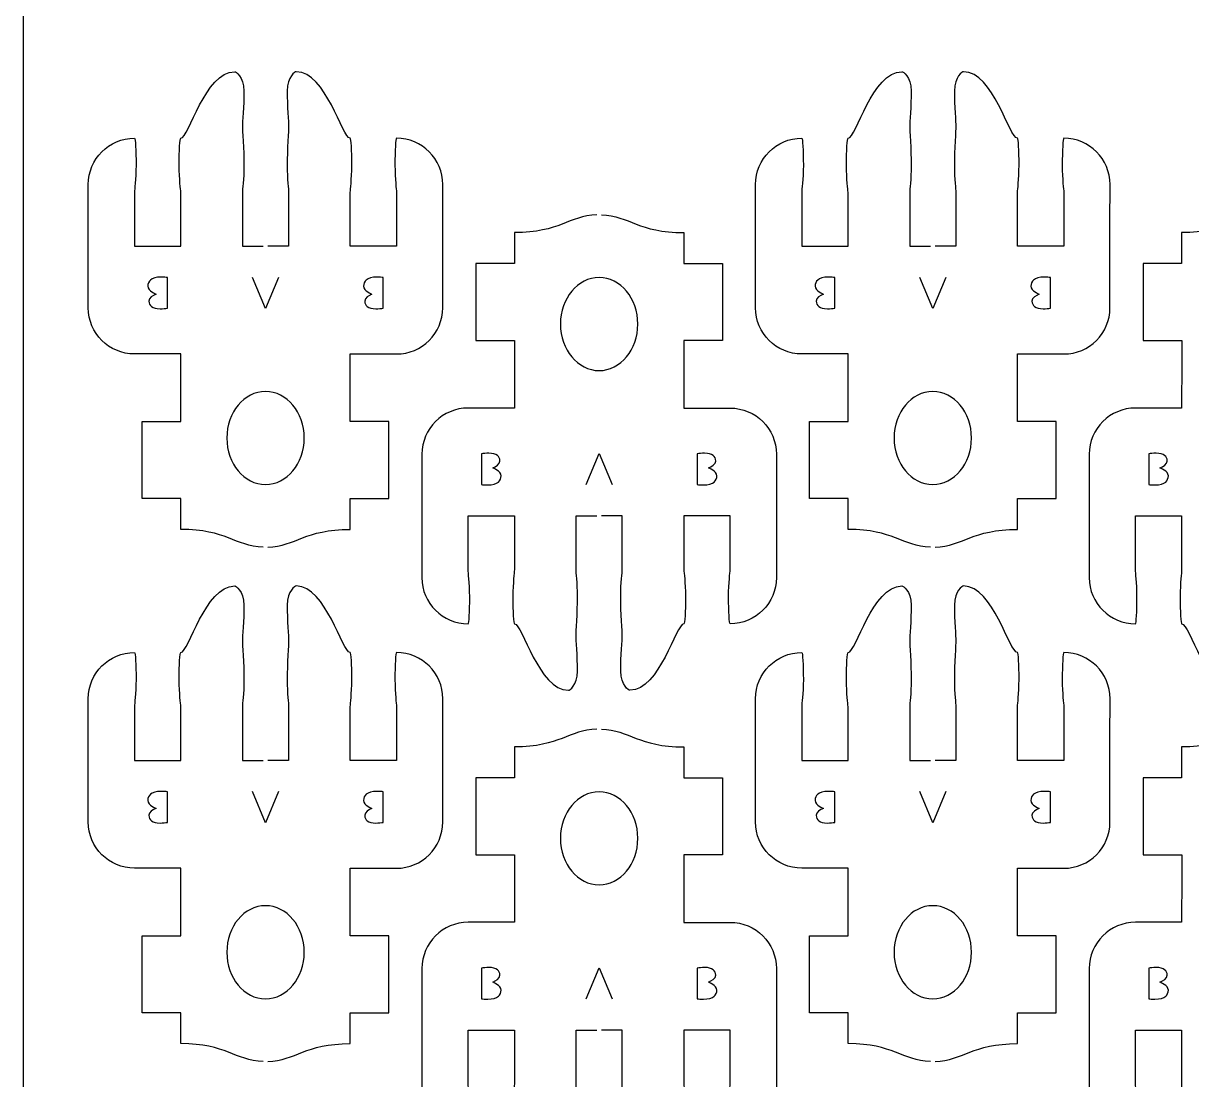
# Model space of a CAD drawing. Extents: x 0 to 300, y 0 to 300.
# Drawn here: x 0 to 75.8, y 50 to 118.6 of the extents above; entities that cross this region are included whole.
import ezdxf

# ---------------------------------------------------------------- set-up
doc = ezdxf.new("R2010")
doc.units = 0
doc.header["$MEASUREMENT"] = 0
doc.layers.add('DEFAULT', color=7, linetype='CONTINUOUS')

msp = doc.modelspace()

# ---------------------------------------------------------------- linework, layer by layer
at = {"layer": 'DEFAULT', "color": 1}
msp.add_lwpolyline([(0, 5.252), (0, 294.949)], dxfattribs=at)
at = {"layer": 'DEFAULT', "color": 250}
for points in [[(16.559, 102.085), (15.721, 100.064), (14.868, 102.085)], [(59.857, 102.085), (59.019, 100.064), (58.166, 102.085)], [(36.517, 88.635), (37.355, 90.656), (38.208, 88.635)], [(16.559, 68.716), (15.721, 66.695), (14.868, 68.716)], [(59.857, 68.716), (59.019, 66.695), (58.166, 68.716)], [(36.517, 55.266), (37.355, 57.287), (38.208, 55.266)]]:
    msp.add_lwpolyline(points, dxfattribs=at)
at = {"layer": 'DEFAULT', "color": 1}
for points, knots in [([(15.561, 84.583), (13.713, 84.639), (13.173, 85.733), (10.213, 85.733), (10.213, 86.4), (10.213, 87.067), (10.213, 87.733), (9.381, 87.733), (8.548, 87.733), (7.716, 87.733), (7.716, 89.401), (7.716, 91.068), (7.716, 92.736), (8.548, 92.735), (9.381, 92.733), (10.213, 92.732), (10.213, 94.194), (10.213, 95.656), (10.213, 97.117), (9.213, 97.117), (8.212, 97.117), (7.211, 97.117), (5.553, 97.117), (4.213, 98.458), (4.213, 100.116), (4.213, 102.783), (4.213, 105.45), (4.213, 108.117), (4.213, 109.775), (5.553, 111.115), (7.211, 111.115), (7.268, 111.115), (7.313, 110.332), (7.313, 109.366), (7.313, 108.399), (7.211, 107.792), (7.211, 107.616), (7.211, 106.449), (7.211, 105.283), (7.211, 104.116), (8.212, 104.116), (9.213, 104.116), (10.213, 104.116), (10.213, 105.283), (10.213, 106.449), (10.213, 107.616), (10.213, 107.792), (10.111, 108.399), (10.111, 109.366), (10.111, 110.332), (10.157, 111.115), (10.213, 111.115), (10.753, 111.115), (11.776, 115.43), (13.713, 115.43), (13.769, 115.43), (14.313, 115.144), (14.313, 114.178), (14.313, 113.211), (14.214, 112.114), (14.214, 111.863), (14.214, 111.722), (14.313, 110.332), (14.313, 109.366), (14.313, 108.399), (14.214, 107.789), (14.214, 107.616), (14.214, 106.449), (14.214, 105.283), (14.214, 104.116), (14.663, 104.116), (15.112, 104.116), (15.561, 104.116)], [0, 0, 0, 0, 1, 1, 1, 6.67, 6.67, 6.67, 13.75, 13.75, 13.75, 27.93, 27.93, 27.93, 35.010007, 35.010007, 35.010007, 47.440007, 47.440007, 47.440007, 55.950007, 55.950007, 55.950007, 56.950007, 56.950007, 56.950007, 79.630007, 79.630007, 79.630007, 80.630007, 80.630007, 80.630007, 81.630007, 81.630007, 81.630007, 82.630007, 82.630007, 82.630007, 92.550007, 92.550007, 92.550007, 101.060007, 101.060007, 101.060007, 110.980007, 110.980007, 110.980007, 111.980007, 111.980007, 111.980007, 112.980007, 112.980007, 112.980007, 113.980007, 113.980007, 113.980007, 114.980007, 114.980007, 114.980007, 115.980007, 115.980007, 115.980007, 116.980007, 116.980007, 116.980007, 117.980007, 117.980007, 117.980007, 127.900007, 127.900007, 127.900007, 131.720007, 131.720007, 131.720007, 131.720007]), ([(15.861, 84.583), (17.713, 84.639), (18.25, 85.733), (21.213, 85.733), (21.213, 86.4), (21.213, 87.067), (21.213, 87.733), (22.047, 87.733), (22.88, 87.733), (23.714, 87.733), (23.714, 89.4), (23.714, 91.066), (23.714, 92.732), (22.879, 92.733), (22.044, 92.735), (21.209, 92.736), (21.211, 94.195), (21.212, 95.654), (21.213, 97.114), (22.212, 97.114), (23.212, 97.114), (24.211, 97.114), (25.87, 97.114), (27.21, 98.458), (27.21, 100.116), (27.211, 102.783), (27.212, 105.45), (27.214, 108.117), (27.214, 109.775), (25.87, 111.115), (24.211, 111.115), (24.159, 111.115), (24.113, 110.332), (24.113, 109.366), (24.113, 108.399), (24.211, 107.792), (24.211, 107.616), (24.211, 106.449), (24.211, 105.283), (24.211, 104.116), (23.212, 104.116), (22.212, 104.116), (21.213, 104.116), (21.213, 105.283), (21.213, 106.449), (21.213, 107.616), (21.213, 107.792), (21.312, 108.399), (21.312, 109.366), (21.312, 110.332), (21.269, 111.115), (21.213, 111.115), (20.67, 111.115), (19.647, 115.43), (17.71, 115.43), (17.653, 115.43), (17.114, 115.144), (17.114, 114.178), (17.114, 113.211), (17.212, 112.114), (17.212, 111.863), (17.212, 111.722), (17.114, 110.332), (17.114, 109.366), (17.114, 108.399), (17.212, 107.789), (17.212, 107.616), (17.212, 106.449), (17.212, 105.283), (17.212, 104.116), (16.762, 104.116), (16.312, 104.116), (15.861, 104.116)], [0, 0, 0, 0, 1, 1, 1, 6.67, 6.67, 6.67, 13.76, 13.76, 13.76, 27.93, 27.93, 27.93, 35.030007, 35.030007, 35.030007, 47.440011, 47.440011, 47.440011, 55.940011, 55.940011, 55.940011, 56.940011, 56.940011, 56.940011, 79.620013, 79.620013, 79.620013, 80.620013, 80.620013, 80.620013, 81.620013, 81.620013, 81.620013, 82.620013, 82.620013, 82.620013, 92.540013, 92.540013, 92.540013, 101.040013, 101.040013, 101.040013, 110.960013, 110.960013, 110.960013, 111.960013, 111.960013, 111.960013, 112.960013, 112.960013, 112.960013, 113.960013, 113.960013, 113.960013, 114.960013, 114.960013, 114.960013, 115.960013, 115.960013, 115.960013, 116.960013, 116.960013, 116.960013, 117.960013, 117.960013, 117.960013, 127.880013, 127.880013, 127.880013, 131.710013, 131.710013, 131.710013, 131.710013]), ([(58.86, 84.583), (57.011, 84.639), (56.471, 85.733), (53.512, 85.733), (53.512, 86.4), (53.512, 87.067), (53.512, 87.733), (52.679, 87.733), (51.846, 87.733), (51.014, 87.733), (51.014, 89.401), (51.014, 91.068), (51.014, 92.736), (51.846, 92.735), (52.679, 92.733), (53.512, 92.732), (53.512, 94.194), (53.512, 95.656), (53.512, 97.117), (52.511, 97.117), (51.51, 97.117), (50.509, 97.117), (48.851, 97.117), (47.511, 98.458), (47.511, 100.116), (47.511, 102.783), (47.511, 105.45), (47.511, 108.117), (47.511, 109.775), (48.851, 111.115), (50.509, 111.115), (50.566, 111.115), (50.612, 110.332), (50.612, 109.366), (50.612, 108.399), (50.509, 107.792), (50.509, 107.616), (50.509, 106.449), (50.509, 105.283), (50.509, 104.116), (51.51, 104.116), (52.511, 104.116), (53.512, 104.116), (53.512, 105.283), (53.512, 106.449), (53.512, 107.616), (53.512, 107.792), (53.409, 108.399), (53.409, 109.366), (53.409, 110.332), (53.455, 111.115), (53.512, 111.115), (54.051, 111.115), (55.074, 115.43), (57.011, 115.43), (57.068, 115.43), (57.611, 115.144), (57.611, 114.178), (57.611, 113.211), (57.512, 112.114), (57.512, 111.863), (57.512, 111.722), (57.611, 110.332), (57.611, 109.366), (57.611, 108.399), (57.512, 107.789), (57.512, 107.616), (57.512, 106.449), (57.512, 105.283), (57.512, 104.116), (57.961, 104.116), (58.41, 104.116), (58.86, 104.116)], [0, 0, 0, 0, 1, 1, 1, 6.67, 6.67, 6.67, 13.75, 13.75, 13.75, 27.93, 27.93, 27.93, 35.010007, 35.010007, 35.010007, 47.440007, 47.440007, 47.440007, 55.950007, 55.950007, 55.950007, 56.950007, 56.950007, 56.950007, 79.630007, 79.630007, 79.630007, 80.630007, 80.630007, 80.630007, 81.630007, 81.630007, 81.630007, 82.630007, 82.630007, 82.630007, 92.550007, 92.550007, 92.550007, 101.060007, 101.060007, 101.060007, 110.980007, 110.980007, 110.980007, 111.980007, 111.980007, 111.980007, 112.980007, 112.980007, 112.980007, 113.980007, 113.980007, 113.980007, 114.980007, 114.980007, 114.980007, 115.980007, 115.980007, 115.980007, 116.980007, 116.980007, 116.980007, 117.980007, 117.980007, 117.980007, 127.900007, 127.900007, 127.900007, 131.720007, 131.720007, 131.720007, 131.720007]), ([(59.16, 84.583), (61.012, 84.639), (61.548, 85.733), (64.511, 85.733), (64.511, 86.4), (64.511, 87.067), (64.511, 87.733), (65.345, 87.733), (66.179, 87.733), (67.012, 87.733), (67.012, 89.4), (67.012, 91.066), (67.012, 92.732), (66.177, 92.733), (65.343, 92.735), (64.508, 92.736), (64.509, 94.195), (64.51, 95.654), (64.511, 97.114), (65.511, 97.114), (66.51, 97.114), (67.51, 97.114), (69.168, 97.114), (70.508, 98.458), (70.508, 100.116), (70.51, 102.783), (70.511, 105.45), (70.512, 108.117), (70.512, 109.775), (69.168, 111.115), (67.51, 111.115), (67.457, 111.115), (67.411, 110.332), (67.411, 109.366), (67.411, 108.399), (67.51, 107.792), (67.51, 107.616), (67.51, 106.449), (67.51, 105.283), (67.51, 104.116), (66.51, 104.116), (65.511, 104.116), (64.511, 104.116), (64.511, 105.283), (64.511, 106.449), (64.511, 107.616), (64.511, 107.792), (64.61, 108.399), (64.61, 109.366), (64.61, 110.332), (64.568, 111.115), (64.511, 111.115), (63.968, 111.115), (62.945, 115.43), (61.008, 115.43), (60.952, 115.43), (60.412, 115.144), (60.412, 114.178), (60.412, 113.211), (60.511, 112.114), (60.511, 111.863), (60.511, 111.722), (60.412, 110.332), (60.412, 109.366), (60.412, 108.399), (60.511, 107.789), (60.511, 107.616), (60.511, 106.449), (60.511, 105.283), (60.511, 104.116), (60.06, 104.116), (59.61, 104.116), (59.16, 104.116)], [0, 0, 0, 0, 1, 1, 1, 6.67, 6.67, 6.67, 13.76, 13.76, 13.76, 27.93, 27.93, 27.93, 35.030007, 35.030007, 35.030007, 47.440011, 47.440011, 47.440011, 55.940011, 55.940011, 55.940011, 56.940011, 56.940011, 56.940011, 79.620013, 79.620013, 79.620013, 80.620013, 80.620013, 80.620013, 81.620013, 81.620013, 81.620013, 82.620013, 82.620013, 82.620013, 92.540013, 92.540013, 92.540013, 101.040013, 101.040013, 101.040013, 110.960013, 110.960013, 110.960013, 111.960013, 111.960013, 111.960013, 112.960013, 112.960013, 112.960013, 113.960013, 113.960013, 113.960013, 114.960013, 114.960013, 114.960013, 115.960013, 115.960013, 115.960013, 116.960013, 116.960013, 116.960013, 117.960013, 117.960013, 117.960013, 127.880013, 127.880013, 127.880013, 131.710013, 131.710013, 131.710013, 131.710013]), ([(37.214, 106.138), (35.362, 106.081), (34.826, 104.988), (31.862, 104.988), (31.862, 104.321), (31.862, 103.654), (31.862, 102.988), (31.029, 102.988), (30.195, 102.988), (29.361, 102.988), (29.361, 101.321), (29.361, 99.655), (29.361, 97.989), (30.196, 97.988), (31.031, 97.986), (31.866, 97.985), (31.865, 96.526), (31.864, 95.067), (31.862, 93.607), (30.863, 93.607), (29.863, 93.607), (28.864, 93.607), (27.206, 93.607), (25.865, 92.263), (25.865, 90.605), (25.864, 87.938), (25.863, 85.271), (25.862, 82.604), (25.862, 80.946), (27.206, 79.605), (28.864, 79.605), (28.917, 79.605), (28.963, 80.389), (28.963, 81.355), (28.963, 82.322), (28.864, 82.929), (28.864, 83.105), (28.864, 84.272), (28.864, 85.438), (28.864, 86.605), (29.863, 86.605), (30.863, 86.605), (31.862, 86.605), (31.862, 85.438), (31.862, 84.272), (31.862, 83.105), (31.862, 82.929), (31.764, 82.322), (31.764, 81.355), (31.764, 80.389), (31.806, 79.605), (31.862, 79.605), (32.406, 79.605), (33.429, 75.291), (35.366, 75.291), (35.422, 75.291), (35.962, 75.577), (35.962, 76.543), (35.962, 77.51), (35.863, 78.604), (35.863, 78.854), (35.863, 78.999), (35.962, 80.389), (35.962, 81.355), (35.962, 82.322), (35.863, 82.932), (35.863, 83.105), (35.863, 84.272), (35.863, 85.438), (35.863, 86.605), (36.313, 86.605), (36.764, 86.605), (37.214, 86.605)], [0, 0, 0, 0, 1, 1, 1, 6.67, 6.67, 6.67, 13.76, 13.76, 13.76, 27.93, 27.93, 27.93, 35.030007, 35.030007, 35.030007, 47.440011, 47.440011, 47.440011, 55.940011, 55.940011, 55.940011, 56.940011, 56.940011, 56.940011, 79.620013, 79.620013, 79.620013, 80.620013, 80.620013, 80.620013, 81.620013, 81.620013, 81.620013, 82.620013, 82.620013, 82.620013, 92.540013, 92.540013, 92.540013, 101.040013, 101.040013, 101.040013, 110.960013, 110.960013, 110.960013, 111.960013, 111.960013, 111.960013, 112.960013, 112.960013, 112.960013, 113.960013, 113.960013, 113.960013, 114.960013, 114.960013, 114.960013, 115.960013, 115.960013, 115.960013, 116.960013, 116.960013, 116.960013, 117.960013, 117.960013, 117.960013, 127.880013, 127.880013, 127.880013, 131.710013, 131.710013, 131.710013, 131.710013]), ([(37.514, 106.138), (39.362, 106.081), (39.902, 104.988), (42.862, 104.988), (42.862, 104.321), (42.862, 103.654), (42.862, 102.988), (43.695, 102.988), (44.527, 102.988), (45.36, 102.988), (45.36, 101.32), (45.36, 99.653), (45.36, 97.985), (44.527, 97.986), (43.695, 97.988), (42.862, 97.989), (42.862, 96.527), (42.862, 95.065), (42.862, 93.604), (43.863, 93.604), (44.863, 93.604), (45.864, 93.604), (47.522, 93.604), (48.863, 92.263), (48.863, 90.605), (48.863, 87.938), (48.863, 85.271), (48.863, 82.604), (48.863, 80.946), (47.522, 79.605), (45.864, 79.605), (45.808, 79.605), (45.762, 80.389), (45.762, 81.355), (45.762, 82.322), (45.864, 82.929), (45.864, 83.105), (45.864, 84.272), (45.864, 85.438), (45.864, 86.605), (44.863, 86.605), (43.863, 86.605), (42.862, 86.605), (42.862, 85.438), (42.862, 84.272), (42.862, 83.105), (42.862, 82.929), (42.964, 82.322), (42.964, 81.355), (42.964, 80.389), (42.918, 79.605), (42.862, 79.605), (42.322, 79.605), (41.299, 75.291), (39.362, 75.291), (39.306, 75.291), (38.763, 75.577), (38.763, 76.543), (38.763, 77.51), (38.862, 78.604), (38.862, 78.854), (38.862, 78.999), (38.763, 80.389), (38.763, 81.355), (38.763, 82.322), (38.862, 82.932), (38.862, 83.105), (38.862, 84.272), (38.862, 85.438), (38.862, 86.605), (38.412, 86.605), (37.963, 86.605), (37.514, 86.605)], [0, 0, 0, 0, 1, 1, 1, 6.67, 6.67, 6.67, 13.75, 13.75, 13.75, 27.93, 27.93, 27.93, 35.010007, 35.010007, 35.010007, 47.440007, 47.440007, 47.440007, 55.950007, 55.950007, 55.950007, 56.950007, 56.950007, 56.950007, 79.630007, 79.630007, 79.630007, 80.630007, 80.630007, 80.630007, 81.630007, 81.630007, 81.630007, 82.630007, 82.630007, 82.630007, 92.550007, 92.550007, 92.550007, 101.060007, 101.060007, 101.060007, 110.980007, 110.980007, 110.980007, 111.980007, 111.980007, 111.980007, 112.980007, 112.980007, 112.980007, 113.980007, 113.980007, 113.980007, 114.980007, 114.980007, 114.980007, 115.980007, 115.980007, 115.980007, 116.980007, 116.980007, 116.980007, 117.980007, 117.980007, 117.980007, 127.900007, 127.900007, 127.900007, 131.720007, 131.720007, 131.720007, 131.720007]), ([(80.512, 106.138), (78.66, 106.081), (78.124, 104.988), (75.161, 104.988), (75.161, 104.321), (75.161, 103.654), (75.161, 102.988), (74.327, 102.988), (73.493, 102.988), (72.66, 102.988), (72.66, 101.321), (72.66, 99.655), (72.66, 97.989), (73.495, 97.988), (74.329, 97.986), (75.164, 97.985), (75.163, 96.526), (75.162, 95.067), (75.161, 93.607), (74.161, 93.607), (73.162, 93.607), (72.162, 93.607), (70.504, 93.607), (69.164, 92.263), (69.164, 90.605), (69.162, 87.938), (69.161, 85.271), (69.16, 82.604), (69.16, 80.946), (70.504, 79.605), (72.162, 79.605), (72.215, 79.605), (72.261, 80.389), (72.261, 81.355), (72.261, 82.322), (72.162, 82.929), (72.162, 83.105), (72.162, 84.272), (72.162, 85.438), (72.162, 86.605), (73.162, 86.605), (74.161, 86.605), (75.161, 86.605), (75.161, 85.438), (75.161, 84.272), (75.161, 83.105), (75.161, 82.929), (75.062, 82.322), (75.062, 81.355), (75.062, 80.389), (75.104, 79.605), (75.161, 79.605), (75.704, 79.605), (76.727, 75.291), (78.664, 75.291), (78.72, 75.291), (79.26, 75.577), (79.26, 76.543), (79.26, 77.51), (79.161, 78.604), (79.161, 78.854), (79.161, 78.999), (79.26, 80.389), (79.26, 81.355), (79.26, 82.322), (79.161, 82.932), (79.161, 83.105), (79.161, 84.272), (79.161, 85.438), (79.161, 86.605), (79.612, 86.605), (80.062, 86.605), (80.512, 86.605)], [0, 0, 0, 0, 1, 1, 1, 6.67, 6.67, 6.67, 13.76, 13.76, 13.76, 27.93, 27.93, 27.93, 35.030007, 35.030007, 35.030007, 47.440011, 47.440011, 47.440011, 55.940011, 55.940011, 55.940011, 56.940011, 56.940011, 56.940011, 79.620013, 79.620013, 79.620013, 80.620013, 80.620013, 80.620013, 81.620013, 81.620013, 81.620013, 82.620013, 82.620013, 82.620013, 92.540013, 92.540013, 92.540013, 101.040013, 101.040013, 101.040013, 110.960013, 110.960013, 110.960013, 111.960013, 111.960013, 111.960013, 112.960013, 112.960013, 112.960013, 113.960013, 113.960013, 113.960013, 114.960013, 114.960013, 114.960013, 115.960013, 115.960013, 115.960013, 116.960013, 116.960013, 116.960013, 117.960013, 117.960013, 117.960013, 127.880013, 127.880013, 127.880013, 131.710013, 131.710013, 131.710013, 131.710013]), ([(37.363, 102.076), (38.749, 102.076), (39.874, 100.725), (39.874, 99.057), (39.874, 97.388), (38.749, 96.037), (37.363, 96.037), (35.973, 96.037), (34.847, 97.388), (34.847, 99.057), (34.847, 100.725), (35.973, 102.076), (37.363, 102.076)], [1, 1, 1, 1, 2, 2, 2, 3, 3, 3, 4, 4, 4, 5, 5, 5, 5]), ([(15.712, 88.643), (14.326, 88.643), (13.201, 89.995), (13.201, 91.663), (13.201, 93.332), (14.326, 94.683), (15.712, 94.683), (17.103, 94.683), (18.228, 93.332), (18.228, 91.663), (18.228, 89.995), (17.103, 88.643), (15.712, 88.643)], [1, 1, 1, 1, 2, 2, 2, 3, 3, 3, 4, 4, 4, 5, 5, 5, 5]), ([(59.011, 88.643), (57.625, 88.643), (56.499, 89.995), (56.499, 91.663), (56.499, 93.332), (57.625, 94.683), (59.011, 94.683), (60.401, 94.683), (61.526, 93.332), (61.526, 91.663), (61.526, 89.995), (60.401, 88.643), (59.011, 88.643)], [1, 1, 1, 1, 2, 2, 2, 3, 3, 3, 4, 4, 4, 5, 5, 5, 5]), ([(15.561, 51.214), (13.713, 51.27), (13.173, 52.364), (10.213, 52.364), (10.213, 53.031), (10.213, 53.697), (10.213, 54.364), (9.381, 54.364), (8.548, 54.364), (7.716, 54.364), (7.716, 56.032), (7.716, 57.699), (7.716, 59.366), (8.548, 59.365), (9.381, 59.364), (10.213, 59.363), (10.213, 60.825), (10.213, 62.286), (10.213, 63.748), (9.213, 63.748), (8.212, 63.748), (7.211, 63.748), (5.553, 63.748), (4.213, 65.088), (4.213, 66.747), (4.213, 69.414), (4.213, 72.081), (4.213, 74.748), (4.213, 76.406), (5.553, 77.746), (7.211, 77.746), (7.268, 77.746), (7.313, 76.963), (7.313, 75.996), (7.313, 75.03), (7.211, 74.423), (7.211, 74.247), (7.211, 73.08), (7.211, 71.914), (7.211, 70.747), (8.212, 70.747), (9.213, 70.747), (10.213, 70.747), (10.213, 71.914), (10.213, 73.08), (10.213, 74.247), (10.213, 74.423), (10.111, 75.03), (10.111, 75.996), (10.111, 76.963), (10.157, 77.746), (10.213, 77.746), (10.753, 77.746), (11.776, 82.061), (13.713, 82.061), (13.769, 82.061), (14.313, 81.775), (14.313, 80.808), (14.313, 79.842), (14.214, 78.748), (14.214, 78.498), (14.214, 78.353), (14.313, 76.963), (14.313, 75.996), (14.313, 75.03), (14.214, 74.419), (14.214, 74.247), (14.214, 73.08), (14.214, 71.914), (14.214, 70.747), (14.663, 70.747), (15.112, 70.747), (15.561, 70.747)], [0, 0, 0, 0, 1, 1, 1, 6.67, 6.67, 6.67, 13.75, 13.75, 13.75, 27.93, 27.93, 27.93, 35.010007, 35.010007, 35.010007, 47.440007, 47.440007, 47.440007, 55.950007, 55.950007, 55.950007, 56.950007, 56.950007, 56.950007, 79.630007, 79.630007, 79.630007, 80.630007, 80.630007, 80.630007, 81.630007, 81.630007, 81.630007, 82.630007, 82.630007, 82.630007, 92.550007, 92.550007, 92.550007, 101.060007, 101.060007, 101.060007, 110.980007, 110.980007, 110.980007, 111.980007, 111.980007, 111.980007, 112.980007, 112.980007, 112.980007, 113.980007, 113.980007, 113.980007, 114.980007, 114.980007, 114.980007, 115.980007, 115.980007, 115.980007, 116.980007, 116.980007, 116.980007, 117.980007, 117.980007, 117.980007, 127.900007, 127.900007, 127.900007, 131.720007, 131.720007, 131.720007, 131.720007]), ([(15.861, 51.214), (17.713, 51.27), (18.25, 52.364), (21.213, 52.364), (21.213, 53.031), (21.213, 53.697), (21.213, 54.364), (22.047, 54.364), (22.88, 54.364), (23.714, 54.364), (23.714, 56.03), (23.714, 57.697), (23.714, 59.363), (22.879, 59.364), (22.044, 59.365), (21.209, 59.366), (21.211, 60.826), (21.212, 62.285), (21.213, 63.744), (22.212, 63.744), (23.212, 63.744), (24.211, 63.744), (25.87, 63.744), (27.21, 65.088), (27.21, 66.747), (27.211, 69.414), (27.212, 72.081), (27.214, 74.748), (27.214, 76.406), (25.87, 77.746), (24.211, 77.746), (24.159, 77.746), (24.113, 76.963), (24.113, 75.996), (24.113, 75.03), (24.211, 74.423), (24.211, 74.247), (24.211, 73.08), (24.211, 71.914), (24.211, 70.747), (23.212, 70.747), (22.212, 70.747), (21.213, 70.747), (21.213, 71.914), (21.213, 73.08), (21.213, 74.247), (21.213, 74.423), (21.312, 75.03), (21.312, 75.996), (21.312, 76.963), (21.269, 77.746), (21.213, 77.746), (20.67, 77.746), (19.647, 82.061), (17.71, 82.061), (17.653, 82.061), (17.114, 81.775), (17.114, 80.808), (17.114, 79.842), (17.212, 78.748), (17.212, 78.498), (17.212, 78.353), (17.114, 76.963), (17.114, 75.996), (17.114, 75.03), (17.212, 74.419), (17.212, 74.247), (17.212, 73.08), (17.212, 71.914), (17.212, 70.747), (16.762, 70.747), (16.312, 70.747), (15.861, 70.747)], [0, 0, 0, 0, 1, 1, 1, 6.67, 6.67, 6.67, 13.76, 13.76, 13.76, 27.93, 27.93, 27.93, 35.030007, 35.030007, 35.030007, 47.440011, 47.440011, 47.440011, 55.940011, 55.940011, 55.940011, 56.940011, 56.940011, 56.940011, 79.620013, 79.620013, 79.620013, 80.620013, 80.620013, 80.620013, 81.620013, 81.620013, 81.620013, 82.620013, 82.620013, 82.620013, 92.540013, 92.540013, 92.540013, 101.040013, 101.040013, 101.040013, 110.960013, 110.960013, 110.960013, 111.960013, 111.960013, 111.960013, 112.960013, 112.960013, 112.960013, 113.960013, 113.960013, 113.960013, 114.960013, 114.960013, 114.960013, 115.960013, 115.960013, 115.960013, 116.960013, 116.960013, 116.960013, 117.960013, 117.960013, 117.960013, 127.880013, 127.880013, 127.880013, 131.710013, 131.710013, 131.710013, 131.710013]), ([(58.86, 51.214), (57.011, 51.27), (56.471, 52.364), (53.512, 52.364), (53.512, 53.031), (53.512, 53.697), (53.512, 54.364), (52.679, 54.364), (51.846, 54.364), (51.014, 54.364), (51.014, 56.032), (51.014, 57.699), (51.014, 59.366), (51.846, 59.365), (52.679, 59.364), (53.512, 59.363), (53.512, 60.825), (53.512, 62.286), (53.512, 63.748), (52.511, 63.748), (51.51, 63.748), (50.509, 63.748), (48.851, 63.748), (47.511, 65.088), (47.511, 66.747), (47.511, 69.414), (47.511, 72.081), (47.511, 74.748), (47.511, 76.406), (48.851, 77.746), (50.509, 77.746), (50.566, 77.746), (50.612, 76.963), (50.612, 75.996), (50.612, 75.03), (50.509, 74.423), (50.509, 74.247), (50.509, 73.08), (50.509, 71.914), (50.509, 70.747), (51.51, 70.747), (52.511, 70.747), (53.512, 70.747), (53.512, 71.914), (53.512, 73.08), (53.512, 74.247), (53.512, 74.423), (53.409, 75.03), (53.409, 75.996), (53.409, 76.963), (53.455, 77.746), (53.512, 77.746), (54.051, 77.746), (55.074, 82.061), (57.011, 82.061), (57.068, 82.061), (57.611, 81.775), (57.611, 80.808), (57.611, 79.842), (57.512, 78.748), (57.512, 78.498), (57.512, 78.353), (57.611, 76.963), (57.611, 75.996), (57.611, 75.03), (57.512, 74.419), (57.512, 74.247), (57.512, 73.08), (57.512, 71.914), (57.512, 70.747), (57.961, 70.747), (58.41, 70.747), (58.86, 70.747)], [0, 0, 0, 0, 1, 1, 1, 6.67, 6.67, 6.67, 13.75, 13.75, 13.75, 27.93, 27.93, 27.93, 35.010007, 35.010007, 35.010007, 47.440007, 47.440007, 47.440007, 55.950007, 55.950007, 55.950007, 56.950007, 56.950007, 56.950007, 79.630007, 79.630007, 79.630007, 80.630007, 80.630007, 80.630007, 81.630007, 81.630007, 81.630007, 82.630007, 82.630007, 82.630007, 92.550007, 92.550007, 92.550007, 101.060007, 101.060007, 101.060007, 110.980007, 110.980007, 110.980007, 111.980007, 111.980007, 111.980007, 112.980007, 112.980007, 112.980007, 113.980007, 113.980007, 113.980007, 114.980007, 114.980007, 114.980007, 115.980007, 115.980007, 115.980007, 116.980007, 116.980007, 116.980007, 117.980007, 117.980007, 117.980007, 127.900007, 127.900007, 127.900007, 131.720007, 131.720007, 131.720007, 131.720007]), ([(59.16, 51.214), (61.012, 51.27), (61.548, 52.364), (64.511, 52.364), (64.511, 53.031), (64.511, 53.697), (64.511, 54.364), (65.345, 54.364), (66.179, 54.364), (67.012, 54.364), (67.012, 56.03), (67.012, 57.697), (67.012, 59.363), (66.177, 59.364), (65.343, 59.365), (64.508, 59.366), (64.509, 60.826), (64.51, 62.285), (64.511, 63.744), (65.511, 63.744), (66.51, 63.744), (67.51, 63.744), (69.168, 63.744), (70.508, 65.088), (70.508, 66.747), (70.51, 69.414), (70.511, 72.081), (70.512, 74.748), (70.512, 76.406), (69.168, 77.746), (67.51, 77.746), (67.457, 77.746), (67.411, 76.963), (67.411, 75.996), (67.411, 75.03), (67.51, 74.423), (67.51, 74.247), (67.51, 73.08), (67.51, 71.914), (67.51, 70.747), (66.51, 70.747), (65.511, 70.747), (64.511, 70.747), (64.511, 71.914), (64.511, 73.08), (64.511, 74.247), (64.511, 74.423), (64.61, 75.03), (64.61, 75.996), (64.61, 76.963), (64.568, 77.746), (64.511, 77.746), (63.968, 77.746), (62.945, 82.061), (61.008, 82.061), (60.952, 82.061), (60.412, 81.775), (60.412, 80.808), (60.412, 79.842), (60.511, 78.748), (60.511, 78.498), (60.511, 78.353), (60.412, 76.963), (60.412, 75.996), (60.412, 75.03), (60.511, 74.419), (60.511, 74.247), (60.511, 73.08), (60.511, 71.914), (60.511, 70.747), (60.06, 70.747), (59.61, 70.747), (59.16, 70.747)], [0, 0, 0, 0, 1, 1, 1, 6.67, 6.67, 6.67, 13.76, 13.76, 13.76, 27.93, 27.93, 27.93, 35.030007, 35.030007, 35.030007, 47.440011, 47.440011, 47.440011, 55.940011, 55.940011, 55.940011, 56.940011, 56.940011, 56.940011, 79.620013, 79.620013, 79.620013, 80.620013, 80.620013, 80.620013, 81.620013, 81.620013, 81.620013, 82.620013, 82.620013, 82.620013, 92.540013, 92.540013, 92.540013, 101.040013, 101.040013, 101.040013, 110.960013, 110.960013, 110.960013, 111.960013, 111.960013, 111.960013, 112.960013, 112.960013, 112.960013, 113.960013, 113.960013, 113.960013, 114.960013, 114.960013, 114.960013, 115.960013, 115.960013, 115.960013, 116.960013, 116.960013, 116.960013, 117.960013, 117.960013, 117.960013, 127.880013, 127.880013, 127.880013, 131.710013, 131.710013, 131.710013, 131.710013]), ([(37.214, 72.769), (35.362, 72.712), (34.826, 71.619), (31.862, 71.619), (31.862, 70.952), (31.862, 70.285), (31.862, 69.618), (31.029, 69.618), (30.195, 69.618), (29.361, 69.618), (29.361, 67.952), (29.361, 66.286), (29.361, 64.619), (30.196, 64.618), (31.031, 64.617), (31.866, 64.616), (31.865, 63.157), (31.864, 61.697), (31.862, 60.238), (30.863, 60.238), (29.863, 60.238), (28.864, 60.238), (27.206, 60.238), (25.865, 58.894), (25.865, 57.236), (25.864, 54.569), (25.863, 51.902), (25.862, 49.235), (25.862, 47.577), (27.206, 46.236), (28.864, 46.236), (28.917, 46.236), (28.963, 47.019), (28.963, 47.986), (28.963, 48.953), (28.864, 49.559), (28.864, 49.736), (28.864, 50.902), (28.864, 52.069), (28.864, 53.235), (29.863, 53.235), (30.863, 53.235), (31.862, 53.235), (31.862, 52.069), (31.862, 50.902), (31.862, 49.736), (31.862, 49.559), (31.764, 48.953), (31.764, 47.986), (31.764, 47.019), (31.806, 46.236), (31.862, 46.236), (32.406, 46.236), (33.429, 41.922), (35.366, 41.922), (35.422, 41.922), (35.962, 42.207), (35.962, 43.174), (35.962, 44.141), (35.863, 45.234), (35.863, 45.485), (35.863, 45.629), (35.962, 47.019), (35.962, 47.986), (35.962, 48.953), (35.863, 49.563), (35.863, 49.736), (35.863, 50.902), (35.863, 52.069), (35.863, 53.235), (36.313, 53.235), (36.764, 53.235), (37.214, 53.235)], [0, 0, 0, 0, 1, 1, 1, 6.67, 6.67, 6.67, 13.76, 13.76, 13.76, 27.93, 27.93, 27.93, 35.030007, 35.030007, 35.030007, 47.440011, 47.440011, 47.440011, 55.940011, 55.940011, 55.940011, 56.940011, 56.940011, 56.940011, 79.620013, 79.620013, 79.620013, 80.620013, 80.620013, 80.620013, 81.620013, 81.620013, 81.620013, 82.620013, 82.620013, 82.620013, 92.540013, 92.540013, 92.540013, 101.040013, 101.040013, 101.040013, 110.960013, 110.960013, 110.960013, 111.960013, 111.960013, 111.960013, 112.960013, 112.960013, 112.960013, 113.960013, 113.960013, 113.960013, 114.960013, 114.960013, 114.960013, 115.960013, 115.960013, 115.960013, 116.960013, 116.960013, 116.960013, 117.960013, 117.960013, 117.960013, 127.880013, 127.880013, 127.880013, 131.710013, 131.710013, 131.710013, 131.710013]), ([(37.514, 72.769), (39.362, 72.712), (39.902, 71.619), (42.862, 71.619), (42.862, 70.952), (42.862, 70.285), (42.862, 69.618), (43.695, 69.618), (44.527, 69.618), (45.36, 69.618), (45.36, 67.951), (45.36, 66.283), (45.36, 64.616), (44.527, 64.617), (43.695, 64.618), (42.862, 64.619), (42.862, 63.158), (42.862, 61.696), (42.862, 60.234), (43.863, 60.234), (44.863, 60.234), (45.864, 60.234), (47.522, 60.234), (48.863, 58.894), (48.863, 57.236), (48.863, 54.569), (48.863, 51.902), (48.863, 49.235), (48.863, 47.577), (47.522, 46.236), (45.864, 46.236), (45.808, 46.236), (45.762, 47.019), (45.762, 47.986), (45.762, 48.953), (45.864, 49.559), (45.864, 49.736), (45.864, 50.902), (45.864, 52.069), (45.864, 53.235), (44.863, 53.235), (43.863, 53.235), (42.862, 53.235), (42.862, 52.069), (42.862, 50.902), (42.862, 49.736), (42.862, 49.559), (42.964, 48.953), (42.964, 47.986), (42.964, 47.019), (42.918, 46.236), (42.862, 46.236), (42.322, 46.236), (41.299, 41.922), (39.362, 41.922), (39.306, 41.922), (38.763, 42.207), (38.763, 43.174), (38.763, 44.141), (38.862, 45.234), (38.862, 45.485), (38.862, 45.629), (38.763, 47.019), (38.763, 47.986), (38.763, 48.953), (38.862, 49.563), (38.862, 49.736), (38.862, 50.902), (38.862, 52.069), (38.862, 53.235), (38.412, 53.235), (37.963, 53.235), (37.514, 53.235)], [0, 0, 0, 0, 1, 1, 1, 6.67, 6.67, 6.67, 13.75, 13.75, 13.75, 27.93, 27.93, 27.93, 35.010007, 35.010007, 35.010007, 47.440007, 47.440007, 47.440007, 55.950007, 55.950007, 55.950007, 56.950007, 56.950007, 56.950007, 79.630007, 79.630007, 79.630007, 80.630007, 80.630007, 80.630007, 81.630007, 81.630007, 81.630007, 82.630007, 82.630007, 82.630007, 92.550007, 92.550007, 92.550007, 101.060007, 101.060007, 101.060007, 110.980007, 110.980007, 110.980007, 111.980007, 111.980007, 111.980007, 112.980007, 112.980007, 112.980007, 113.980007, 113.980007, 113.980007, 114.980007, 114.980007, 114.980007, 115.980007, 115.980007, 115.980007, 116.980007, 116.980007, 116.980007, 117.980007, 117.980007, 117.980007, 127.900007, 127.900007, 127.900007, 131.720007, 131.720007, 131.720007, 131.720007]), ([(80.512, 72.769), (78.66, 72.712), (78.124, 71.619), (75.161, 71.619), (75.161, 70.952), (75.161, 70.285), (75.161, 69.618), (74.327, 69.618), (73.493, 69.618), (72.66, 69.618), (72.66, 67.952), (72.66, 66.286), (72.66, 64.619), (73.495, 64.618), (74.329, 64.617), (75.164, 64.616), (75.163, 63.157), (75.162, 61.697), (75.161, 60.238), (74.161, 60.238), (73.162, 60.238), (72.162, 60.238), (70.504, 60.238), (69.164, 58.894), (69.164, 57.236), (69.162, 54.569), (69.161, 51.902), (69.16, 49.235), (69.16, 47.577), (70.504, 46.236), (72.162, 46.236), (72.215, 46.236), (72.261, 47.019), (72.261, 47.986), (72.261, 48.953), (72.162, 49.559), (72.162, 49.736), (72.162, 50.902), (72.162, 52.069), (72.162, 53.235), (73.162, 53.235), (74.161, 53.235), (75.161, 53.235), (75.161, 52.069), (75.161, 50.902), (75.161, 49.736), (75.161, 49.559), (75.062, 48.953), (75.062, 47.986), (75.062, 47.019), (75.104, 46.236), (75.161, 46.236), (75.704, 46.236), (76.727, 41.922), (78.664, 41.922), (78.72, 41.922), (79.26, 42.207), (79.26, 43.174), (79.26, 44.141), (79.161, 45.234), (79.161, 45.485), (79.161, 45.629), (79.26, 47.019), (79.26, 47.986), (79.26, 48.953), (79.161, 49.563), (79.161, 49.736), (79.161, 50.902), (79.161, 52.069), (79.161, 53.235), (79.612, 53.235), (80.062, 53.235), (80.512, 53.235)], [0, 0, 0, 0, 1, 1, 1, 6.67, 6.67, 6.67, 13.76, 13.76, 13.76, 27.93, 27.93, 27.93, 35.030007, 35.030007, 35.030007, 47.440011, 47.440011, 47.440011, 55.940011, 55.940011, 55.940011, 56.940011, 56.940011, 56.940011, 79.620013, 79.620013, 79.620013, 80.620013, 80.620013, 80.620013, 81.620013, 81.620013, 81.620013, 82.620013, 82.620013, 82.620013, 92.540013, 92.540013, 92.540013, 101.040013, 101.040013, 101.040013, 110.960013, 110.960013, 110.960013, 111.960013, 111.960013, 111.960013, 112.960013, 112.960013, 112.960013, 113.960013, 113.960013, 113.960013, 114.960013, 114.960013, 114.960013, 115.960013, 115.960013, 115.960013, 116.960013, 116.960013, 116.960013, 117.960013, 117.960013, 117.960013, 127.880013, 127.880013, 127.880013, 131.710013, 131.710013, 131.710013, 131.710013]), ([(37.363, 68.707), (38.749, 68.707), (39.874, 67.356), (39.874, 65.688), (39.874, 64.019), (38.749, 62.668), (37.363, 62.668), (35.973, 62.668), (34.847, 64.019), (34.847, 65.688), (34.847, 67.356), (35.973, 68.707), (37.363, 68.707)], [1, 1, 1, 1, 2, 2, 2, 3, 3, 3, 4, 4, 4, 5, 5, 5, 5]), ([(15.712, 55.275), (14.326, 55.275), (13.201, 56.626), (13.201, 58.295), (13.201, 59.963), (14.326, 61.314), (15.712, 61.314), (17.103, 61.314), (18.228, 59.963), (18.228, 58.295), (18.228, 56.626), (17.103, 55.275), (15.712, 55.275)], [1, 1, 1, 1, 2, 2, 2, 3, 3, 3, 4, 4, 4, 5, 5, 5, 5]), ([(59.011, 55.275), (57.625, 55.275), (56.499, 56.626), (56.499, 58.295), (56.499, 59.963), (57.625, 61.314), (59.011, 61.314), (60.401, 61.314), (61.526, 59.963), (61.526, 58.295), (61.526, 56.626), (60.401, 55.275), (59.011, 55.275)], [1, 1, 1, 1, 2, 2, 2, 3, 3, 3, 4, 4, 4, 5, 5, 5, 5])]:
    msp.add_open_spline(points, degree=3, knots=knots, dxfattribs=at)
at = {"layer": 'DEFAULT', "color": 250}
for points in [[(9.348, 100.089), (9.234, 100.065), (9.054, 100.047), (8.871, 100.047), (8.61, 100.047), (8.442, 100.092), (8.316, 100.194), (8.212, 100.272), (8.149, 100.392), (8.149, 100.551), (8.149, 100.746), (8.405, 100.917), (8.618, 100.995), (8.618, 100.995), (8.074, 101.208), (8.074, 101.508), (8.074, 101.681), (8.142, 101.813), (8.245, 101.912), (8.386, 102.041), (8.613, 102.101), (8.943, 102.101), (9.123, 102.101), (9.261, 102.089), (9.348, 102.077), (9.348, 101.415), (9.348, 100.752), (9.348, 100.089)], [(23.349, 100.089), (23.235, 100.065), (23.056, 100.047), (22.873, 100.047), (22.612, 100.047), (22.444, 100.092), (22.318, 100.194), (22.213, 100.272), (22.15, 100.392), (22.15, 100.551), (22.15, 100.746), (22.407, 100.917), (22.62, 100.995), (22.62, 100.995), (22.075, 101.208), (22.075, 101.508), (22.075, 101.681), (22.144, 101.813), (22.246, 101.912), (22.387, 102.041), (22.615, 102.101), (22.945, 102.101), (23.125, 102.101), (23.262, 102.089), (23.349, 102.077), (23.349, 101.415), (23.349, 100.752), (23.349, 100.089)], [(52.646, 100.089), (52.532, 100.065), (52.352, 100.047), (52.17, 100.047), (51.909, 100.047), (51.741, 100.092), (51.615, 100.194), (51.51, 100.272), (51.447, 100.392), (51.447, 100.551), (51.447, 100.746), (51.704, 100.917), (51.917, 100.995), (51.917, 100.995), (51.372, 101.208), (51.372, 101.508), (51.372, 101.681), (51.441, 101.813), (51.543, 101.912), (51.684, 102.041), (51.912, 102.101), (52.242, 102.101), (52.422, 102.101), (52.559, 102.089), (52.646, 102.077), (52.646, 101.415), (52.646, 100.752), (52.646, 100.089)], [(66.648, 100.089), (66.534, 100.065), (66.354, 100.047), (66.171, 100.047), (65.91, 100.047), (65.742, 100.092), (65.616, 100.194), (65.512, 100.272), (65.449, 100.392), (65.449, 100.551), (65.449, 100.746), (65.705, 100.917), (65.918, 100.995), (65.918, 100.995), (65.374, 101.208), (65.374, 101.508), (65.374, 101.681), (65.442, 101.813), (65.545, 101.912), (65.685, 102.041), (65.913, 102.101), (66.243, 102.101), (66.423, 102.101), (66.561, 102.089), (66.648, 102.077), (66.648, 101.415), (66.648, 100.752), (66.648, 100.089)], [(29.726, 90.63), (29.84, 90.654), (30.02, 90.672), (30.202, 90.672), (30.464, 90.672), (30.631, 90.627), (30.757, 90.525), (30.862, 90.447), (30.925, 90.328), (30.925, 90.168), (30.925, 89.974), (30.668, 89.803), (30.455, 89.725), (30.455, 89.725), (31, 89.512), (31, 89.212), (31, 89.038), (30.931, 88.906), (30.829, 88.807), (30.688, 88.678), (30.46, 88.618), (30.131, 88.618), (29.951, 88.618), (29.813, 88.63), (29.726, 88.642), (29.726, 89.305), (29.726, 89.968), (29.726, 90.63)], [(43.727, 90.63), (43.841, 90.654), (44.021, 90.672), (44.204, 90.672), (44.465, 90.672), (44.633, 90.627), (44.759, 90.525), (44.864, 90.447), (44.926, 90.328), (44.926, 90.168), (44.926, 89.974), (44.67, 89.803), (44.457, 89.725), (44.457, 89.725), (45.002, 89.512), (45.002, 89.212), (45.002, 89.038), (44.933, 88.906), (44.831, 88.807), (44.69, 88.678), (44.462, 88.618), (44.132, 88.618), (43.952, 88.618), (43.815, 88.63), (43.727, 88.642), (43.727, 89.305), (43.727, 89.968), (43.727, 90.63)], [(73.024, 90.63), (73.138, 90.654), (73.318, 90.672), (73.501, 90.672), (73.762, 90.672), (73.93, 90.627), (74.056, 90.525), (74.161, 90.447), (74.223, 90.328), (74.223, 90.168), (74.223, 89.974), (73.967, 89.803), (73.754, 89.725), (73.754, 89.725), (74.298, 89.512), (74.298, 89.212), (74.298, 89.038), (74.23, 88.906), (74.127, 88.807), (73.987, 88.678), (73.759, 88.618), (73.429, 88.618), (73.249, 88.618), (73.111, 88.63), (73.024, 88.642), (73.024, 89.305), (73.024, 89.968), (73.024, 90.63)], [(9.348, 66.721), (9.234, 66.697), (9.054, 66.679), (8.871, 66.679), (8.61, 66.679), (8.442, 66.724), (8.316, 66.825), (8.212, 66.904), (8.149, 67.023), (8.149, 67.183), (8.149, 67.377), (8.405, 67.548), (8.618, 67.626), (8.618, 67.626), (8.074, 67.839), (8.074, 68.139), (8.074, 68.313), (8.142, 68.445), (8.245, 68.544), (8.386, 68.673), (8.613, 68.733), (8.943, 68.733), (9.123, 68.733), (9.261, 68.721), (9.348, 68.709), (9.348, 68.046), (9.348, 67.383), (9.348, 66.721)], [(23.349, 66.721), (23.235, 66.697), (23.056, 66.679), (22.873, 66.679), (22.612, 66.679), (22.444, 66.724), (22.318, 66.825), (22.213, 66.904), (22.15, 67.023), (22.15, 67.183), (22.15, 67.377), (22.407, 67.548), (22.62, 67.626), (22.62, 67.626), (22.075, 67.839), (22.075, 68.139), (22.075, 68.313), (22.144, 68.445), (22.246, 68.544), (22.387, 68.673), (22.615, 68.733), (22.945, 68.733), (23.125, 68.733), (23.262, 68.721), (23.349, 68.709), (23.349, 68.046), (23.349, 67.383), (23.349, 66.721)], [(52.646, 66.721), (52.532, 66.697), (52.352, 66.679), (52.17, 66.679), (51.909, 66.679), (51.741, 66.724), (51.615, 66.825), (51.51, 66.904), (51.447, 67.023), (51.447, 67.183), (51.447, 67.377), (51.704, 67.548), (51.917, 67.626), (51.917, 67.626), (51.372, 67.839), (51.372, 68.139), (51.372, 68.313), (51.441, 68.445), (51.543, 68.544), (51.684, 68.673), (51.912, 68.733), (52.242, 68.733), (52.422, 68.733), (52.559, 68.721), (52.646, 68.709), (52.646, 68.046), (52.646, 67.383), (52.646, 66.721)], [(66.648, 66.721), (66.534, 66.697), (66.354, 66.679), (66.171, 66.679), (65.91, 66.679), (65.742, 66.724), (65.616, 66.825), (65.512, 66.904), (65.449, 67.023), (65.449, 67.183), (65.449, 67.377), (65.705, 67.548), (65.918, 67.626), (65.918, 67.626), (65.374, 67.839), (65.374, 68.139), (65.374, 68.313), (65.442, 68.445), (65.545, 68.544), (65.685, 68.673), (65.913, 68.733), (66.243, 68.733), (66.423, 68.733), (66.561, 68.721), (66.648, 68.709), (66.648, 68.046), (66.648, 67.383), (66.648, 66.721)], [(29.726, 57.262), (29.84, 57.286), (30.02, 57.304), (30.202, 57.304), (30.464, 57.304), (30.631, 57.259), (30.757, 57.157), (30.862, 57.079), (30.925, 56.959), (30.925, 56.8), (30.925, 56.605), (30.668, 56.434), (30.455, 56.356), (30.455, 56.356), (31, 56.143), (31, 55.843), (31, 55.67), (30.931, 55.538), (30.829, 55.439), (30.688, 55.31), (30.46, 55.25), (30.131, 55.25), (29.951, 55.25), (29.813, 55.262), (29.726, 55.274), (29.726, 55.936), (29.726, 56.599), (29.726, 57.262)], [(43.727, 57.262), (43.841, 57.286), (44.021, 57.304), (44.204, 57.304), (44.465, 57.304), (44.633, 57.259), (44.759, 57.157), (44.864, 57.079), (44.926, 56.959), (44.926, 56.8), (44.926, 56.605), (44.67, 56.434), (44.457, 56.356), (44.457, 56.356), (45.002, 56.143), (45.002, 55.843), (45.002, 55.67), (44.933, 55.538), (44.831, 55.439), (44.69, 55.31), (44.462, 55.25), (44.132, 55.25), (43.952, 55.25), (43.815, 55.262), (43.727, 55.274), (43.727, 55.936), (43.727, 56.599), (43.727, 57.262)], [(73.024, 57.262), (73.138, 57.286), (73.318, 57.304), (73.501, 57.304), (73.762, 57.304), (73.93, 57.259), (74.056, 57.157), (74.161, 57.079), (74.223, 56.959), (74.223, 56.8), (74.223, 56.605), (73.967, 56.434), (73.754, 56.356), (73.754, 56.356), (74.298, 56.143), (74.298, 55.843), (74.298, 55.67), (74.23, 55.538), (74.127, 55.439), (73.987, 55.31), (73.759, 55.25), (73.429, 55.25), (73.249, 55.25), (73.111, 55.262), (73.024, 55.274), (73.024, 55.936), (73.024, 56.599), (73.024, 57.262)]]:
    msp.add_open_spline(points, degree=3, knots=[5.635, 5.635, 5.635, 5.635, 6.635, 6.635, 6.635, 7.635, 7.635, 7.635, 8.635, 8.635, 8.635, 9.635, 9.635, 9.635, 10.635, 10.635, 10.635, 11.635, 11.635, 11.635, 12.635, 12.635, 12.635, 13.635, 13.635, 13.635, 19.27, 19.27, 19.27, 19.27], dxfattribs=at)

doc.saveas('drawing.dxf')
